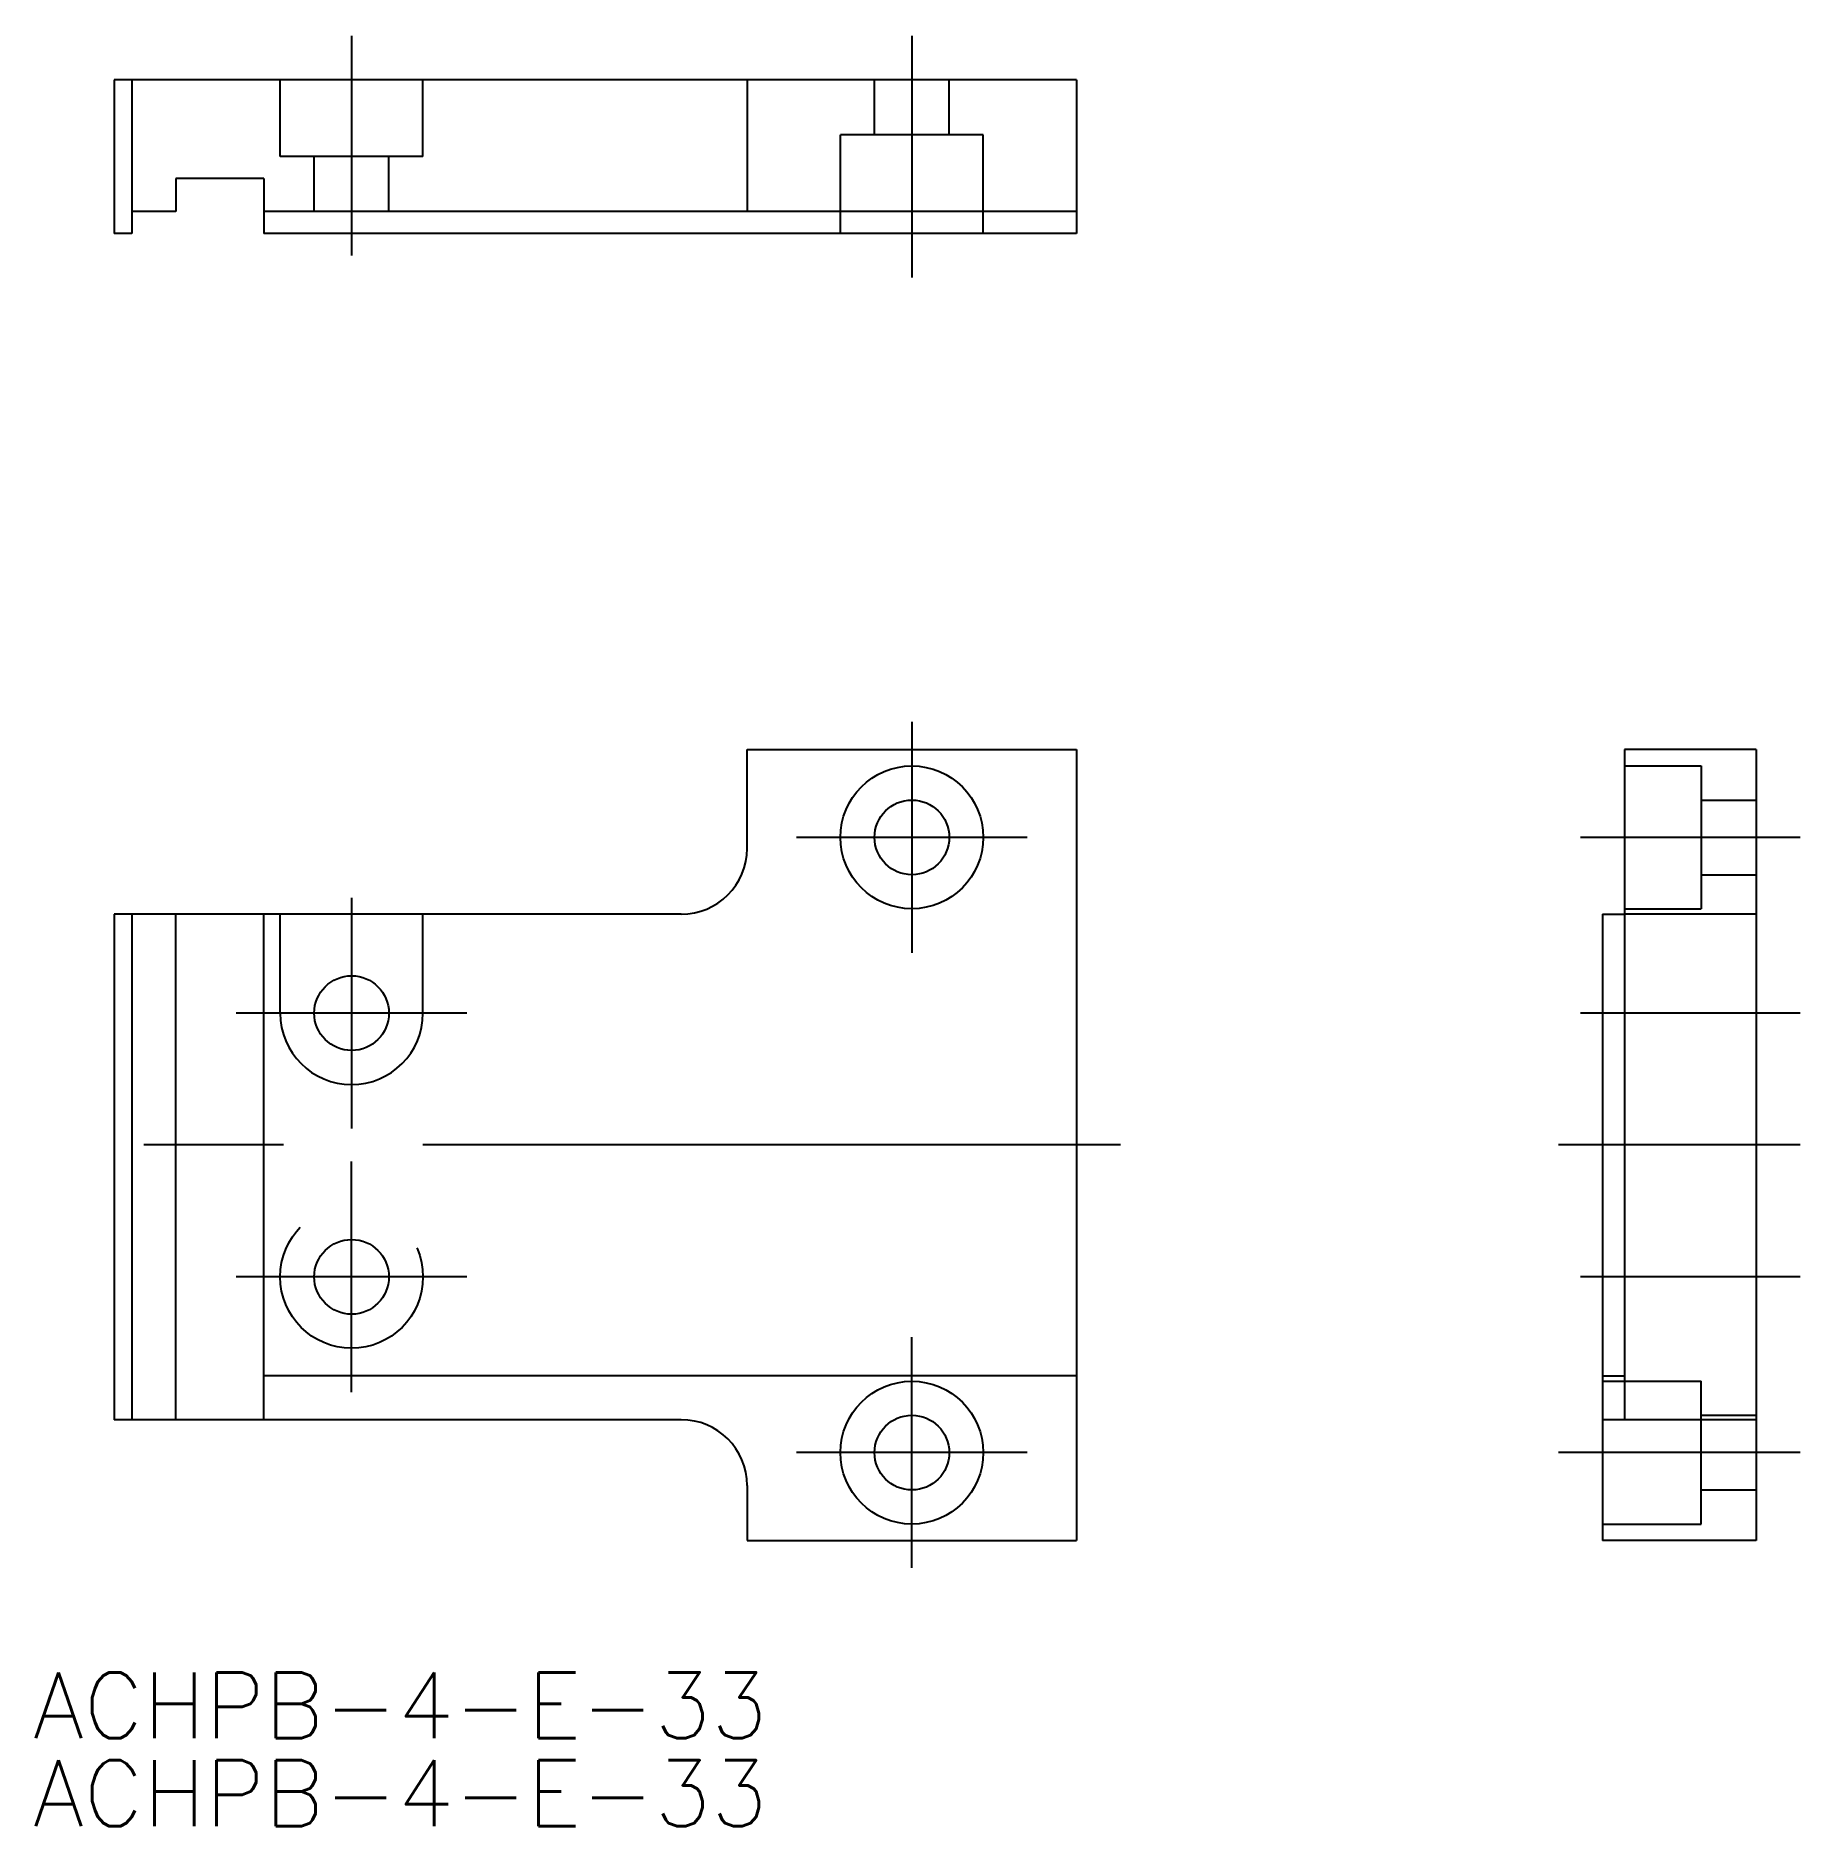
# Model space of a CAD drawing. Extents: x -3.6 to 76.7, y -31 to 50.5.
import ezdxf

# ---------------------------------------------------------------- set-up
doc = ezdxf.new("R2010")
doc.units = 0
doc.linetypes.add('CENTER', pattern=[50.8, 31.75, -6.35, 6.35, -6.35])
doc.linetypes.add('DASHED', pattern=[19.05, 12.7, -6.35])
doc.layers.get('0').update_dxf_attribs({"linetype": 'CONTINUOUS'})
doc.layers.add('CENTER', color=1, linetype='CENTER')
doc.styles.get("Standard").update_dxf_attribs({"font": 'txt.shx', "height": 3, "bigfont": 'bigfont.shx'})

# ---------------------------------------------------------------- blocks, each defined once
blk = doc.blocks.new('*U2')
at = {"color": 7, "linetype": 'CONTINUOUS'}
blk.add_text('ACHPB-4-E-33', height=3, dxfattribs=at).set_placement((-3.7, -27))
blk = doc.blocks.new('*U3')
at = {"color": 7, "linetype": 'CONTINUOUS'}
blk.add_text('ACHPB-4-E-33', height=3, dxfattribs=at).set_placement((-3.7, -31))

msp = doc.modelspace()

# ---------------------------------------------------------------- linework, layer by layer
at = {"color": 7, "linetype": 'CONTINUOUS'}
for p, q in [((0, 48.477), (0, 41.477)), ((43.8, 48.477), (0, 48.477)), ((0.8, 48.477), (0.8, 41.477)), ((7.55, 44.977), (7.55, 48.477)), ((14.05, 44.977), (14.05, 48.477)), ((28.8, 48.477), (28.8, 42.477)), ((43.8, 48.477), (43.8, 41.477)), ((14.05, 44.977), (7.55, 44.977)), ((2.8, 43.977), (2.8, 42.477)), ((6.8, 43.977), (2.8, 43.977)), ((6.8, 43.977), (6.8, 41.477)), ((2.8, 42.477), (0.8, 42.477)), ((43.8, 42.477), (6.8, 42.477)), ((0.8, 41.477), (0, 41.477)), ((43.8, 41.477), (6.8, 41.477)), ((28.8, 13.5), (28.8, 18)), ((28.8, 18), (43.8, 18)), ((43.8, 18), (43.8, -18)), ((74.731, 18), (68.731, 18)), ((68.731, 18), (68.731, -10.5)), ((74.731, 18), (74.731, -18)), ((0, 10.5), (0, -12.5)), ((25.8, 10.5), (0, 10.5)), ((0.8, 10.5), (0.8, -12.5)), ((2.8, -12.5), (2.8, 10.5)), ((6.8, -12.5), (6.8, 10.5)), ((67.731, 10.5), (67.731, -18)), ((67.731, 10.5), (68.731, 10.5)), ((43.8, -10.5), (6.8, -10.5)), ((67.731, -10.5), (68.731, -10.5)), ((25.8, -12.5), (0, -12.5)), ((28.8, -15.5), (28.8, -18)), ((28.8, -18), (43.8, -18)), ((74.731, -18), (67.731, -18))]:
    msp.add_line(p, q, dxfattribs=at)
at = {"color": 3, "linetype": 'DASHED'}
for p, q in [((34.6, 45.977), (34.6, 48.477)), ((38, 45.977), (38, 48.477)), ((39.55, 45.977), (33.05, 45.977)), ((33.05, 41.477), (33.05, 45.977)), ((39.55, 41.477), (39.55, 45.977)), ((9.1, 42.477), (9.1, 44.977)), ((12.5, 42.477), (12.5, 44.977)), ((68.731, 17.25), (72.231, 17.25)), ((72.231, 17.25), (72.231, 10.75)), ((72.231, 15.7), (74.731, 15.7)), ((72.231, 12.3), (74.731, 12.3)), ((68.731, 10.75), (72.231, 10.75)), ((7.55, 6), (7.55, 10.5)), ((14.05, 6), (14.05, 10.5)), ((74.731, 10.5), (68.731, 10.5)), ((68.731, -10.5), (68.731, -12.5)), ((67.731, -10.75), (72.231, -10.75)), ((72.231, -17.25), (72.231, -10.75)), ((74.731, -12.5), (67.731, -12.5)), ((72.231, -12.3), (74.731, -12.3)), ((72.231, -15.7), (74.731, -15.7)), ((67.731, -17.25), (72.231, -17.25))]:
    msp.add_line(p, q, dxfattribs=at)
at = {"color": 7, "linetype": 'CONTINUOUS'}
for centre, radius in [((36.3, 14), 3.25), ((36.3, 14), 1.7), ((10.8, 6), 1.7), ((10.8, -6), 1.7), ((36.3, -14), 3.25), ((36.3, -14), 1.7)]:
    msp.add_circle(centre, radius, dxfattribs=at)
at = {"color": 3, "linetype": 'DASHED'}
msp.add_circle((10.8, -6), 3.25, dxfattribs=at)
at = {"color": 7, "linetype": 'CONTINUOUS'}
for centre, start, end in [((25.8, 13.5), 270, 0), ((25.8, -15.5), 0, 90)]:
    msp.add_arc(centre, 3, start, end, dxfattribs=at)
at = {"color": 3, "linetype": 'DASHED'}
msp.add_arc((10.8, 6), 3.25, 180, 0, dxfattribs=at)
at = {"layer": 'CENTER', "color": 1, "linetype": 'CENTER'}
for p, q in [((10.8, 50.477), (10.8, 40.477)), ((36.3, 50.477), (36.3, 39.477)), ((36.3, 19.25), (36.3, 8.75)), ((41.55, 14), (31.05, 14)), ((76.731, 14), (66.731, 14)), ((10.8, 11.25), (10.8, 0.75)), ((16.05, 6), (5.55, 6)), ((76.731, 6), (66.731, 6)), ((45.8, 0), (-2, 0)), ((76.731, 0), (65.731, 0)), ((10.8, -11.25), (10.8, -0.75)), ((16.05, -6), (5.55, -6)), ((76.731, -6), (66.731, -6)), ((36.3, -19.25), (36.3, -8.75)), ((41.55, -14), (31.05, -14)), ((76.731, -14), (65.731, -14))]:
    msp.add_line(p, q, dxfattribs=at)

# ---------------------------------------------------------------- block references
at = {"color": 7, "linetype": 'CONTINUOUS'}
for name in ['*U2', '*U3']:
    msp.add_blockref(name, (0, 0), dxfattribs=at)

doc.saveas('drawing.dxf')
